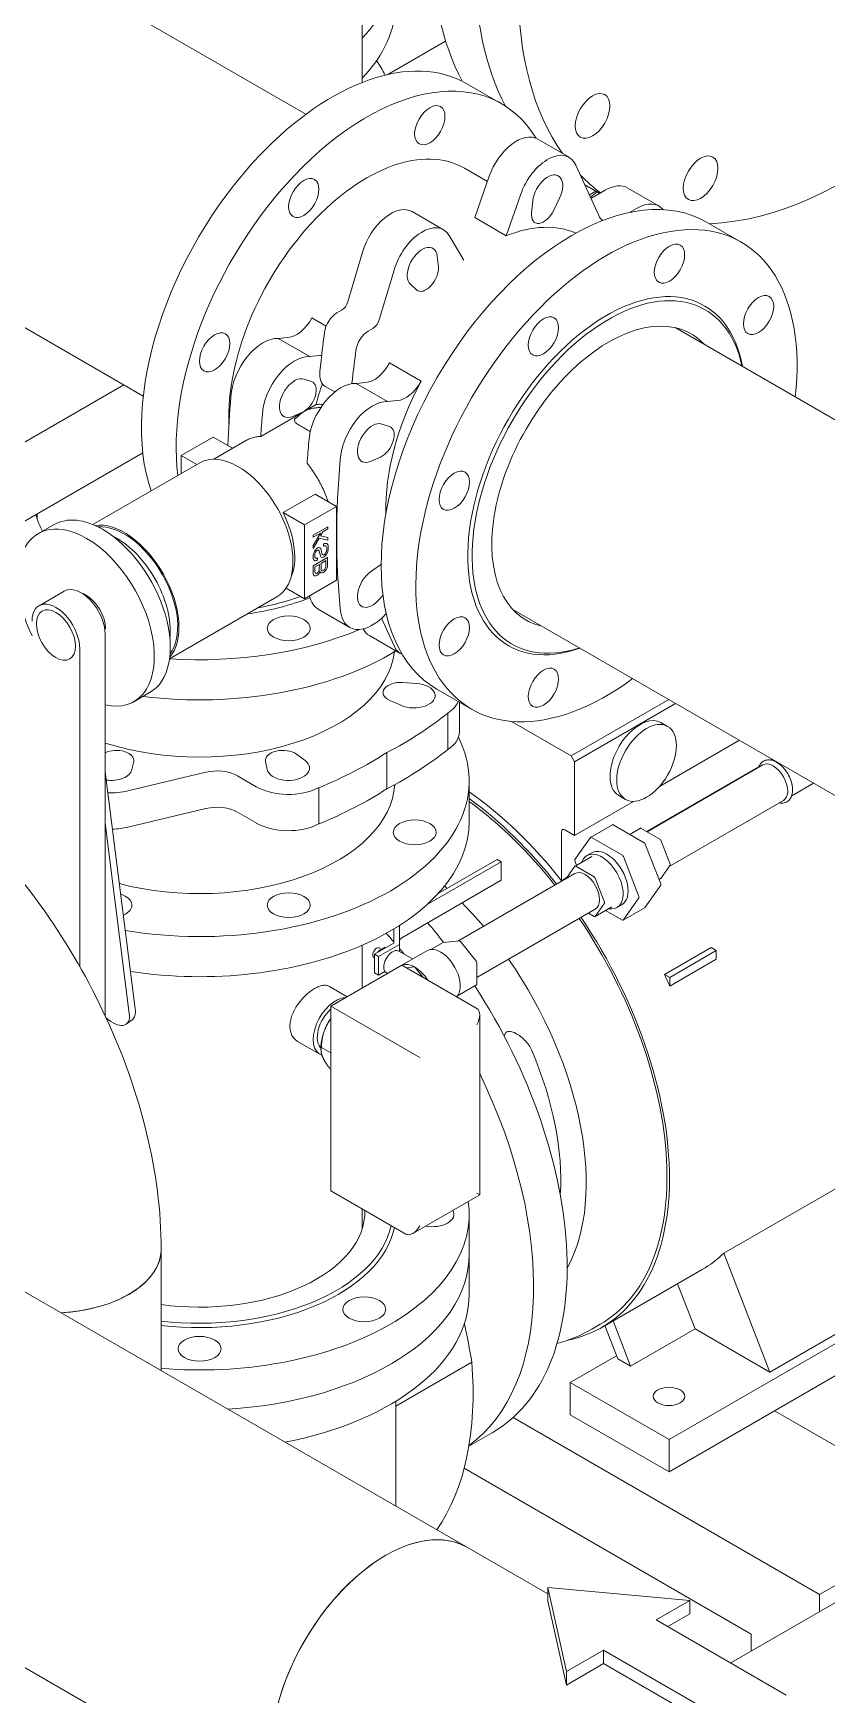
# Model space of a CAD drawing. Header units: millimetres. Extents: x -312439 to 477422, y -331570 to 212570.
# Drawn here: x 413713 to 413964, y 107547 to 108074 of the extents above; entities that cross this region are included whole.
import ezdxf

# ---------------------------------------------------------------- set-up
doc = ezdxf.new("R2010")
doc.units = ezdxf.units.MM

msp = doc.modelspace()

# ---------------------------------------------------------------- linework, layer by layer
at = {"color": 0, "linetype": 'Continuous', "lineweight": 0, "extrusion": (8.40036e-17, 0.816497, 0.57735)}
for p, q in [((413498.606, 108221.578), (413799.131, 108048.07)), ((413447.073, 108132.319), (413747.598, 107958.811)), ((413816.994, 108058.165), (413816.994, 108121.444)), ((413843.426, 108071.252), (413825.108, 108060.676)), ((413850.148, 108057.755), (413861.147, 108051.405)), ((413872.593, 108040.2), (413882.552, 108034.45)), ((413849.358, 108030.987), (413856.654, 108026.774)), ((413852.665, 108015.334), (413857.256, 108028.501)), ((413884.69, 108031.922), (413891.957, 108015.969)), ((413862.625, 108009.583), (413867.216, 108022.751)), ((413892.244, 108023.018), (413887.498, 108025.757)), ((413891.017, 108023.726), (413888.964, 108022.54)), ((413889.29, 108021.825), (413891.456, 108023.472)), ((413889.475, 108021.419), (413893.938, 108023.996)), ((413901.146, 108024.71), (413911.106, 108018.96)), ((413842.781, 108011.488), (413832.821, 108017.238)), ((413871.047, 108020.655), (413870.664, 108016.847)), ((413877.605, 108017.534), (413879.53, 108021.496)), ((413901.662, 108016.955), (413903.898, 108018.246)), ((413862.625, 108009.583), (413852.665, 108015.334)), ((413937.101, 108007.553), (413926.102, 108013.903)), ((413844.563, 108009.672), (413849.154, 108001.806)), ((413817.128, 108004.416), (413812.436, 107988.693)), ((413841.114, 107999.786), (413840.731, 108003.152)), ((413822.395, 107982.943), (413827.088, 107998.666)), ((413832.248, 107994.197), (413834.174, 107992.459)), ((413810.437, 107986), (413808.908, 107985.117)), ((413805.535, 107980.924), (413801.002, 107983.542)), ((413818.868, 107979.367), (413820.397, 107980.25)), ((413916.211, 107980.473), (414146.34, 107847.609)), ((413790.383, 107977.059), (413793.447, 107977.369)), ((413800.342, 107971.309), (413790.383, 107977.059)), ((413800.342, 107971.309), (413803.407, 107971.619)), ((413803.961, 107970.057), (413803.585, 107966.611)), ((413835.644, 107963.541), (413825.685, 107969.291)), ((413800.938, 107963.394), (413798.47, 107964.193)), ((413813.749, 107962.73), (413813.921, 107964.306)), ((413741.438, 107962.367), (413601.909, 107881.81)), ((413808.317, 107960.093), (413805.258, 107961.859)), ((413815.065, 107962.809), (413818.13, 107963.118)), ((413825.025, 107957.059), (413815.065, 107962.809)), ((413802.362, 107956.135), (413784.812, 107946.002)), ((413794.956, 107952.369), (413798.063, 107953.72)), ((413825.025, 107957.059), (413828.09, 107957.368)), ((413825.62, 107949.143), (413823.153, 107949.942)), ((413759.623, 107939.926), (413769.772, 107945.786)), ((413769.772, 107945.786), (413775.912, 107942.241)), ((413780.316, 107944.784), (413769.916, 107938.78)), ((413747.454, 107940.84), (413623.56, 107869.309)), ((413731.636, 107918.093), (413765.479, 107937.632)), ((413759.623, 107939.926), (413759.623, 107934.251)), ((413764.538, 107937.089), (413759.623, 107939.926)), ((413819.639, 107938.118), (413822.745, 107939.469)), ((413791.927, 107921.908), (413802.076, 107927.767)), ((413802.076, 107927.767), (413808.843, 107923.861)), ((413798.693, 107918.001), (413791.927, 107921.908)), ((413791.927, 107921.857), (413791.927, 107921.908)), ((413808.843, 107923.861), (413798.693, 107918.001)), ((413808.843, 107900.422), (413808.843, 107923.861)), ((413713.927, 107920.019), (413713.927, 107921.483)), ((413714.353, 107915.236), (413719.404, 107918.101)), ((413798.693, 107894.563), (413798.693, 107918.001)), ((413806.066, 107917.378), (413801.47, 107914.75)), ((413804.512, 107915.808), (413806.066, 107916.705)), ((413806.066, 107916.705), (413806.066, 107917.378)), ((413801.449, 107910.552), (413803.326, 107913.803)), ((413801.47, 107911.436), (413801.449, 107910.552)), ((413803.757, 107915.372), (413801.47, 107911.436)), ((413801.47, 107914.077), (413803.757, 107915.372)), ((413801.47, 107914.75), (413801.47, 107914.077)), ((413803.326, 107913.803), (413806.044, 107913.18)), ((413803.757, 107914.5), (413804.512, 107915.808)), ((413806.044, 107913.977), (413803.757, 107914.5)), ((413804.839, 107911.957), (413804.666, 107911.883)), ((413804.666, 107911.883), (413804.666, 107911.26)), ((413804.666, 107911.26), (413804.882, 107911.335)), ((413805.033, 107912.045), (413804.839, 107911.957)), ((413804.882, 107911.335), (413805.076, 107911.397)), ((413805.227, 107912.107), (413805.033, 107912.045)), ((413805.076, 107911.397), (413805.249, 107911.397)), ((413805.4, 107912.132), (413805.227, 107912.107)), ((413805.249, 107911.397), (413805.432, 107911.316)), ((413805.573, 107912.132), (413805.4, 107912.132)), ((413805.432, 107911.316), (413805.573, 107911.185)), ((413805.767, 107912.045), (413805.573, 107912.132)), ((413805.573, 107911.185), (413805.659, 107910.961)), ((413805.929, 107911.939), (413805.767, 107912.045)), ((413806.026, 107911.82), (413805.929, 107911.939)), ((413806.101, 107911.677), (413806.026, 107911.82)), ((413806.044, 107913.18), (413806.044, 107913.977)), ((413806.155, 107911.509), (413806.101, 107911.677)), ((413806.198, 107911.31), (413806.155, 107911.509)), ((413806.231, 107911.092), (413806.198, 107911.31)), ((413806.241, 107910.849), (413806.231, 107911.092)), ((413806.023, 107907.662), (413801.427, 107905.033)), ((413801.473, 107908.507), (413801.452, 107908.382)), ((413801.452, 107908.382), (413801.452, 107907.809)), ((413801.452, 107907.809), (413801.473, 107907.573)), ((413801.527, 107908.762), (413801.473, 107908.507)), ((413801.473, 107907.573), (413801.495, 107907.361)), ((413801.495, 107907.361), (413801.559, 107907.199)), ((413801.559, 107908.893), (413801.527, 107908.762)), ((413801.624, 107909.13), (413801.559, 107908.893)), ((413801.559, 107907.199), (413801.581, 107907.112)), ((413801.581, 107907.112), (413801.646, 107906.962)), ((413801.71, 107909.354), (413801.624, 107909.13)), ((413801.646, 107906.962), (413801.689, 107906.9)), ((413801.689, 107906.9), (413801.818, 107906.751)), ((413801.818, 107909.591), (413801.71, 107909.354)), ((413802.002, 107909.883), (413801.818, 107909.591)), ((413801.818, 107906.751), (413801.926, 107906.676)), ((413801.926, 107908.308), (413801.948, 107908.544)), ((413801.948, 107907.971), (413801.926, 107908.308)), ((413801.926, 107906.676), (413802.12, 107906.626)), ((413801.948, 107908.544), (413802.023, 107908.912)), ((413801.991, 107907.772), (413801.948, 107907.971)), ((413802.056, 107907.61), (413801.991, 107907.772)), ((413802.153, 107910.083), (413802.002, 107909.883)), ((413802.023, 107908.912), (413802.11, 107909.148)), ((413802.164, 107907.473), (413802.056, 107907.61)), ((413802.11, 107909.148), (413802.228, 107909.391)), ((413802.12, 107906.626), (413802.401, 107906.663)), ((413802.315, 107910.263), (413802.153, 107910.083)), ((413802.25, 107907.423), (413802.164, 107907.473)), ((413802.228, 107909.391), (413802.379, 107909.628)), ((413802.466, 107907.373), (413802.25, 107907.423)), ((413802.498, 107910.432), (413802.315, 107910.263)), ((413802.379, 107909.628), (413802.725, 107909.939)), ((413802.401, 107906.663), (413802.574, 107906.713)), ((413802.638, 107907.398), (413802.466, 107907.373)), ((413802.703, 107910.575), (413802.498, 107910.432)), ((413802.574, 107906.713), (413802.746, 107906.788)), ((413802.854, 107907.498), (413802.638, 107907.398)), ((413802.897, 107910.687), (413802.703, 107910.575)), ((413802.725, 107909.939), (413802.973, 107910.02)), ((413802.746, 107906.788), (413802.854, 107906.85)), ((413802.854, 107906.85), (413802.854, 107907.498)), ((413803.167, 107910.78), (413802.897, 107910.687)), ((413802.973, 107910.02), (413803.156, 107909.964)), ((413803.156, 107909.964), (413803.21, 107909.896)), ((413803.318, 107910.793), (413803.167, 107910.78)), ((413803.21, 107909.896), (413803.296, 107909.721)), ((413803.296, 107909.721), (413803.329, 107909.616)), ((413803.523, 107910.749), (413803.318, 107910.793)), ((413803.329, 107909.616), (413803.717, 107908.146)), ((413803.588, 107910.712), (413803.523, 107910.749)), ((413803.695, 107910.612), (413803.588, 107910.712)), ((413803.782, 107910.475), (413803.695, 107910.612)), ((413803.717, 107908.146), (413803.749, 107908.065)), ((413803.749, 107908.065), (413803.868, 107907.834)), ((413803.825, 107910.4), (413803.782, 107910.475)), ((413804.051, 107909.56), (413803.825, 107910.4)), ((413803.868, 107907.834), (413804.062, 107907.71)), ((413805.505, 107906.665), (413803.93, 107905.781)), ((413803.93, 107905.781), (413803.93, 107904.012)), ((413804.213, 107908.93), (413804.051, 107909.56)), ((413804.062, 107907.71), (413804.278, 107907.647)), ((413804.3, 107908.719), (413804.213, 107908.93)), ((413804.278, 107907.647), (413804.451, 107907.672)), ((413804.397, 107908.575), (413804.3, 107908.719)), ((413804.505, 107908.488), (413804.397, 107908.575)), ((413804.451, 107907.672), (413804.742, 107907.753)), ((413804.634, 107908.463), (413804.505, 107908.488)), ((413804.796, 107908.507), (413804.634, 107908.463)), ((413804.742, 107907.753), (413804.958, 107907.878)), ((413805.012, 107908.619), (413804.796, 107908.507)), ((413804.958, 107907.878), (413805.152, 107908.027)), ((413805.206, 107908.806), (413805.012, 107908.619)), ((413805.152, 107908.027), (413805.4, 107908.27)), ((413805.357, 107908.993), (413805.206, 107908.806)), ((413805.486, 107909.217), (413805.357, 107908.993)), ((413805.4, 107908.27), (413805.573, 107908.47)), ((413805.529, 107909.317), (413805.486, 107909.217)), ((413805.505, 107904.896), (413805.505, 107906.665)), ((413805.616, 107909.541), (413805.529, 107909.317)), ((413805.573, 107908.47), (413805.788, 107908.831)), ((413805.68, 107909.778), (413805.616, 107909.541)), ((413805.659, 107910.961), (413805.724, 107910.674)), ((413805.724, 107910.027), (413805.68, 107909.778)), ((413805.724, 107910.674), (413805.745, 107910.413)), ((413805.745, 107910.288), (413805.724, 107910.027)), ((413805.745, 107910.413), (413805.745, 107910.288)), ((413805.788, 107908.831), (413805.961, 107909.192)), ((413805.961, 107909.192), (413806.08, 107909.535)), ((413806.023, 107905.021), (413806.023, 107907.662)), ((413806.08, 107909.535), (413806.144, 107909.771)), ((413806.144, 107909.771), (413806.187, 107910.008)), ((413806.187, 107910.008), (413806.241, 107910.4)), ((413806.241, 107910.4), (413806.241, 107910.849)), ((413801.427, 107905.033), (413801.427, 107902.641)), ((413801.427, 107902.641), (413801.449, 107902.43)), ((413801.449, 107902.43), (413801.492, 107902.255)), ((413801.492, 107902.255), (413801.578, 107902.106)), ((413801.578, 107902.106), (413801.686, 107901.969)), ((413801.686, 107901.969), (413801.708, 107901.956)), ((413801.708, 107901.956), (413801.837, 107901.857)), ((413801.837, 107901.857), (413801.988, 107901.819)), ((413801.966, 107904.647), (413801.945, 107903.389)), ((413801.945, 107903.389), (413801.945, 107903.264)), ((413801.945, 107903.264), (413801.988, 107903.065)), ((413803.412, 107905.482), (413801.966, 107904.647)), ((413801.988, 107903.065), (413802.031, 107902.891)), ((413801.988, 107901.819), (413802.161, 107901.819)), ((413802.031, 107902.891), (413802.117, 107902.741)), ((413802.117, 107902.741), (413802.355, 107902.604)), ((413802.161, 107901.819), (413802.333, 107901.844)), ((413802.333, 107901.844), (413802.527, 107901.931)), ((413802.355, 107902.604), (413802.527, 107902.629)), ((413802.527, 107902.629), (413802.722, 107902.716)), ((413802.527, 107901.931), (413802.808, 107902.093)), ((413802.722, 107902.716), (413802.916, 107902.853)), ((413802.808, 107902.093), (413802.981, 107902.243)), ((413802.916, 107902.853), (413803.088, 107903.053)), ((413802.981, 107902.243), (413803.153, 107902.417)), ((413803.088, 107903.053), (413803.218, 107903.277)), ((413803.153, 107902.417), (413803.304, 107902.629)), ((413803.218, 107903.277), (413803.304, 107903.451)), ((413803.304, 107903.451), (413803.369, 107903.688)), ((413803.304, 107902.629), (413803.434, 107902.828)), ((413803.369, 107903.688), (413803.39, 107903.925)), ((413803.39, 107903.925), (413803.412, 107905.482)), ((413803.434, 107902.828), (413803.541, 107903.09)), ((413803.541, 107903.09), (413803.585, 107903.215)), ((413803.585, 107903.215), (413803.671, 107903.04)), ((413803.671, 107903.04), (413803.887, 107902.816)), ((413803.887, 107902.816), (413804.016, 107902.766)), ((413803.93, 107904.012), (413803.973, 107903.812)), ((413803.973, 107903.812), (413804.016, 107903.638)), ((413804.016, 107903.638), (413804.102, 107903.538)), ((413804.016, 107902.766), (413804.167, 107902.754)), ((413804.102, 107903.538), (413804.21, 107903.476)), ((413804.167, 107902.754), (413804.34, 107902.779)), ((413804.21, 107903.476), (413804.34, 107903.476)), ((413804.34, 107903.476), (413804.512, 107903.501)), ((413804.34, 107902.779), (413804.685, 107902.928)), ((413804.512, 107903.501), (413804.728, 107903.626)), ((413804.685, 107902.928), (413805.073, 107903.202)), ((413804.728, 107903.626), (413804.922, 107903.763)), ((413804.922, 107903.763), (413805.117, 107903.949)), ((413805.073, 107903.202), (413805.246, 107903.376)), ((413805.117, 107903.949), (413805.268, 107904.161)), ((413805.246, 107903.376), (413805.419, 107903.601)), ((413805.268, 107904.161), (413805.397, 107904.41)), ((413805.397, 107904.41), (413805.462, 107904.647)), ((413805.419, 107903.601), (413805.57, 107903.812)), ((413805.462, 107904.647), (413805.505, 107904.896)), ((413805.57, 107903.812), (413805.634, 107903.9)), ((413805.634, 107903.9), (413805.785, 107904.161)), ((413805.785, 107904.161), (413805.893, 107904.423)), ((413805.893, 107904.423), (413805.958, 107904.659)), ((413805.958, 107904.659), (413806.001, 107904.884)), ((413806.001, 107904.884), (413806.023, 107905.021)), ((413822.745, 107905.348), (413819.639, 107903.112)), ((413722.576, 107897.003), (413714.561, 107892.375)), ((413792.851, 107897.936), (413798.693, 107894.563)), ((413798.693, 107894.563), (413808.843, 107900.422)), ((413823.153, 107895.345), (413823.536, 107895.912)), ((413755.92, 107875.542), (413789.975, 107895.204)), ((413803.052, 107891.255), (413813.011, 107885.504)), ((413864.678, 107891.215), (414094.806, 107758.35)), ((413823.119, 107888.384), (413827.088, 107879.667)), ((413735.513, 107883.346), (413735.513, 107762.507)), ((413819.266, 107882.89), (413829.226, 107877.139)), ((413727.497, 107778.013), (413727.497, 107878.718)), ((413744.57, 107861.97), (413749.621, 107864.835)), ((413829.786, 107868.054), (413834.179, 107867.741)), ((413851.671, 107859.584), (413840.672, 107865.935)), ((413829.21, 107860.815), (413825.72, 107862.387)), ((413847.771, 107852.38), (413847.771, 107861.836)), ((413914.191, 107862.628), (413883.249, 107844.764)), ((413916.317, 107861.401), (413884.312, 107842.923)), ((413844.078, 107846.818), (413844.078, 107858.318)), ((413864.283, 107855.714), (413883.249, 107844.764)), ((413913.786, 107854.153), (413911.66, 107855.381)), ((413936.512, 107849.742), (413911.223, 107835.141)), ((413744.566, 107842.979), (413744.023, 107840.443)), ((413786.897, 107840.443), (413786.355, 107842.979)), ((413796.171, 107845.326), (413798.894, 107843.312)), ((413824.786, 107834.366), (413824.786, 107845.866)), ((413883.249, 107844.764), (413884.312, 107842.923)), ((413884.312, 107842.923), (413884.312, 107819.604)), ((413946.879, 107843.756), (413946.427, 107843.495)), ((413946.59, 107843.467), (413946.856, 107843.621)), ((413735.513, 107839.724), (413745.068, 107764.607)), ((413767.45, 107839.619), (413742.734, 107833.74)), ((413783.389, 107835.033), (413777.445, 107838.465)), ((413942.676, 107841.33), (413907.171, 107820.831)), ((413943.955, 107841.946), (413907.277, 107820.769)), ((413803.218, 107823.227), (413803.218, 107834.727)), ((413850.89, 107836.866), (413850.89, 107824.165)), ((413900.424, 107831.011), (413898.298, 107832.238)), ((413953.112, 107832.17), (413960.029, 107836.164)), ((413767.45, 107828.118), (413742.734, 107822.239)), ((413783.389, 107823.533), (413777.445, 107826.965)), ((413902.987, 107830.386), (413884.312, 107819.604)), ((413950.477, 107830.649), (413914.265, 107809.742)), ((413743.18, 107763.219), (413735.513, 107823.491)), ((413896.281, 107822.984), (413889.353, 107818.984)), ((413896.56, 107822.957), (413906.356, 107817.301)), ((413905.22, 107821.851), (413901.848, 107819.904)), ((413905.442, 107821.829), (413911.331, 107818.429)), ((413880.178, 107820.763), (413880.178, 107805.246)), ((413884.312, 107819.604), (413881.241, 107821.376)), ((413884.392, 107811.958), (413889.29, 107818.926)), ((413889.631, 107818.957), (413899.427, 107813.301)), ((413906.696, 107816.877), (413911.595, 107804.253)), ((413911.602, 107818.092), (413914.546, 107810.503)), ((413861.046, 107811.273), (413837.575, 107797.722)), ((413859.769, 107812.011), (413841.088, 107801.225)), ((413861.046, 107811.273), (413859.769, 107812.011)), ((413861.046, 107805.373), (413861.046, 107811.273)), ((413884.924, 107810.133), (413884.392, 107811.504)), ((413889.791, 107812.943), (413884.435, 107809.85)), ((413888.204, 107813.204), (413889.776, 107814.111)), ((413899.768, 107812.877), (413904.666, 107800.253)), ((413884.34, 107807.526), (413847.283, 107786.132)), ((413881.867, 107806.221), (413880.178, 107805.246)), ((413881.722, 107806.015), (413884.385, 107809.804)), ((413884.656, 107809.828), (413890.545, 107806.428)), ((413890.816, 107806.091), (413893.761, 107798.502)), ((413911.552, 107805.906), (413911.063, 107805.624)), ((413914.546, 107810.142), (413911.602, 107805.953)), ((413861.046, 107805.373), (413829.521, 107787.172)), ((413911.595, 107803.799), (413906.696, 107796.831)), ((413890.862, 107796.23), (413853.338, 107774.566)), ((413896.123, 107796.998), (413890.766, 107793.906)), ((413893.761, 107798.141), (413890.816, 107793.952)), ((413899.427, 107792.8), (413894.139, 107795.853)), ((413897.71, 107796.738), (413899.282, 107797.645)), ((413906.634, 107796.773), (413899.705, 107792.772)), ((413904.666, 107799.799), (413899.768, 107792.83)), ((413826.99, 107789.949), (413826.99, 107785.507)), ((413828.797, 107782.845), (413828.797, 107791.066)), ((413890.545, 107793.928), (413888.71, 107794.988)), ((413816.994, 107771.247), (413816.994, 107784.827)), ((413826.99, 107785.507), (413820.846, 107781.959)), ((413828.797, 107785.075), (413822.123, 107781.222)), ((413838.726, 107783.46), (413842.604, 107785.699)), ((413847.769, 107786.175), (413842.669, 107785.719)), ((413853.182, 107779.65), (413848.082, 107785.994)), ((413820.693, 107780.964), (413820.846, 107780.875)), ((413822.123, 107781.222), (413820.846, 107781.959)), ((413820.846, 107781.959), (413820.846, 107776.059)), ((413822.058, 107782.834), (413821.97, 107782.609)), ((413822.123, 107775.321), (413822.123, 107781.222)), ((413824.042, 107784.097), (413822.234, 107783.053)), ((413822.408, 107783.935), (413823.084, 107783.544)), ((413824.379, 107784), (413824.186, 107784.111)), ((413828.618, 107782.949), (413832.945, 107780.45)), ((413829.562, 107778.497), (413837.478, 107783.067)), ((413912.782, 107775.551), (413927.545, 107784.074)), ((413914.427, 107774.602), (413929.189, 107783.125)), ((413929.189, 107780.387), (413914.427, 107771.864)), ((413927.545, 107784.074), (413929.189, 107783.125)), ((413929.189, 107783.125), (413929.189, 107780.387)), ((413829.557, 107778.5), (413807.039, 107765.499)), ((413820.846, 107776.059), (413822.123, 107775.321)), ((413824.19, 107776.515), (413822.123, 107775.321)), ((413824.651, 107776.079), (413825.007, 107775.873)), ((413829.557, 107778.5), (413853.3, 107764.792)), ((413833.479, 107777.925), (413830.945, 107777.698)), ((413836.326, 107774.592), (413833.792, 107777.744)), ((413853.338, 107772.447), (413853.338, 107779.247)), ((413912.782, 107775.551), (413914.427, 107774.602)), ((413914.427, 107771.864), (413914.427, 107774.602)), ((413812.251, 107768.508), (413806.587, 107771.778)), ((413847.213, 107768.76), (413853.247, 107772.244)), ((413807.039, 107765.499), (413807.039, 107706.997)), ((413807.039, 107765.499), (413835.26, 107749.206)), ((413744.085, 107761.2), (413742.197, 107759.812)), ((413854.227, 107762.742), (413854.227, 107705.754)), ((413569.212, 107756.273), (413875.785, 107579.273)), ((413803.533, 107750.276), (413796.513, 107754.329)), ((413803.902, 107751.949), (413803.932, 107751.355)), ((413804.044, 107752.43), (413807.039, 107750.701)), ((414224.645, 107725.346), (413933.765, 107557.406)), ((413990.608, 107721.322), (413931.558, 107687.229)), ((413807.039, 107706.997), (413830.782, 107693.289)), ((413854.227, 107705.754), (413833.021, 107693.51)), ((413854.227, 107705.754), (413853.3, 107706.289)), ((413816.994, 107695.009), (413816.994, 107701.249)), ((413850.89, 107699.559), (413850.89, 107674.158)), ((413753.276, 107688.483), (413753.276, 107650.003)), ((413914.211, 107628.22), (414016.912, 107687.515)), ((413931.558, 107687.229), (413946.172, 107649.564)), ((413924.738, 107682.08), (413892.97, 107663.738)), ((414022.377, 107680.442), (413914.211, 107617.992)), ((414005.222, 107683.657), (413946.172, 107649.564)), ((413916.931, 107677.572), (413922.493, 107663.235)), ((413517.678, 107667.014), (415261.64, 106660.138)), ((413892.414, 107664.7), (413889.727, 107663.148)), ((413897.971, 107653.801), (413893.906, 107664.278)), ((413896.5, 107665.776), (413902.062, 107651.439)), ((413922.493, 107663.235), (413902.062, 107651.439)), ((413946.172, 107649.564), (413922.493, 107663.235)), ((413897.597, 107654.766), (413882.914, 107646.289)), ((413902.062, 107651.439), (413897.971, 107653.801)), ((413827.619, 107638.787), (413851.725, 107652.705)), ((413882.914, 107646.289), (413882.914, 107636.061)), ((413914.211, 107628.22), (413882.914, 107646.289)), ((413827.619, 107640.323), (413827.619, 107607.082)), ((414005.246, 107604.071), (413947.672, 107637.311)), ((413961.942, 107579.07), (413864.793, 107635.16)), ((413882.914, 107636.061), (413914.211, 107617.992)), ((413858.169, 107630.329), (413850.788, 107626.068)), ((413914.211, 107628.22), (413914.211, 107617.992)), ((413940.291, 107566.57), (413849.304, 107619.101)), ((414005.246, 107604.071), (413961.942, 107579.07)), ((413875.785, 107581.291), (413881.752, 107554.696)), ((413920.791, 107577.235), (413875.785, 107581.291)), ((413875.785, 107581.291), (413875.785, 107577.019)), ((413875.785, 107577.019), (413881.752, 107550.424)), ((413910.105, 107571.066), (413920.791, 107577.235)), ((413920.791, 107577.235), (413920.791, 107572.963)), ((413961.942, 107573.674), (413961.942, 107579.07)), ((413951.382, 107547.235), (413910.105, 107571.066)), ((413913.805, 107568.93), (413920.791, 107572.963)), ((413940.291, 107561.174), (413940.291, 107566.57)), ((413881.752, 107554.696), (413893.497, 107561.477)), ((413893.497, 107561.477), (413934.773, 107537.646)), ((413893.497, 107561.477), (413893.497, 107557.205)), ((413881.752, 107550.424), (413893.497, 107557.205)), ((413881.752, 107554.696), (413881.752, 107550.424)), ((413893.497, 107557.205), (413934.773, 107533.374))]:
    msp.add_line(p, q, dxfattribs=at)
at = {"color": 0, "linetype": 'Continuous', "lineweight": 0}
for centre, major_axis, ratio, start_param, end_param in [((413970.997, 108148.323), (-73.947, -128.08), 0.5773503, 0.3513656, 5.4977871), ((413943.456, 108164.224), (-73.947, -128.08), 0.5773503, 5.4977871, 5.9328567), ((413742.179, 108096.018), (85.43, 0), 0.5773503, 5.7793774, 6.2831853), ((413957.226, 108156.274), (-73.947, -128.08), 0.5773503, 5.4977871, 5.932538), ((413970.997, 108148.323), (-73.947, -128.08), 0.5773503, 5.4977871, 6.0209723), ((413742.179, 108083.318), (-85.43, 0), 0.5773503, 2.6377848, 3.1415927), ((413807.433, 107983.771), (42.715, 73.984), 0.5773503, 0, 1.1780972), ((413818.432, 107977.421), (-42.715, -73.984), 0.5773503, 2.833735, 4.3196899), ((413742.179, 108046.816), (85.43, 0), 0.5773503, 0.2806931, 0.3790383), ((413818.432, 107977.421), (-30.926, -53.566), 0.5773503, 3.1415927, 5.5419755), ((413865.815, 108028.461), (6.778, 11.739), 0.5773503, 0, 1.8893036), ((413807.433, 107983.771), (42.715, 73.984), 0.5773503, 1.1780972, 2.6758126), ((413875.775, 108022.711), (6.778, 11.739), 0.5773503, 5.8737687, 8.1724889), ((413818.432, 107977.421), (-42.715, -73.984), 0.5773503, 4.3196899, 5.6302998), ((413883.387, 107939.919), (-42.715, -73.984), 0.5773503, 3.1415927, 6.2831853), ((413875.775, 108022.711), (3.368, 5.834), 0.5773503, 4.8351545, 8.5166127), ((413970.997, 108148.323), (-73.947, -128.08), 0.5773503, 6.1217722, 6.2201378), ((413893.938, 108012.225), (7.208, 12.485), 0.5773503, 0, 0.7853982), ((413826.044, 108005.499), (-6.778, -11.739), 0.5773503, 3.1415927, 5.1218056), ((413874.532, 108018.529), (-2.756, -4.773), 0.5773503, 5.3750201, 7.9767471), ((413903.898, 108006.474), (7.208, 12.485), 0.5773503, 6.078, 7.0685835), ((413836.003, 107999.749), (6.778, 11.739), 0.5773503, 5.964678, 8.2633982), ((413894.386, 107933.569), (42.715, 73.984), 0.5773503, 5.3599285, 10.3480348), ((413855.889, 107955.795), (30.926, 53.566), 0.5773503, 0.06591, 0.6307786), ((413897.954, 108022.314), (-4.593, -7.955), 0.5773503, 5.8923976, 6.2577611), ((413836.003, 107999.749), (-3.368, -5.834), 0.5773503, 2.47896, 6.1604182), ((413837.246, 107997.002), (2.756, 4.773), 0.5773503, 3.0188256, 5.6205526), ((413894.386, 107933.569), (31.079, 53.831), 0.5773503, 5.6898207, 10.0181426), ((413895.079, 107933.169), (-30.589, -52.982), 0.5773503, 2.5724111, 6.8523669), ((413808.908, 107980.617), (-2.756, -4.773), 0.5773503, 3.9269908, 5.3544297), ((413810.437, 107988.5), (-1.531, -2.652), 0.5773503, 0.7853982, 1.961584), ((413796.162, 107985.75), (4.593, 7.955), 0.5773503, 3.4957179, 4.7676151), ((413820.397, 107982.75), (1.531, 2.652), 0.5773503, 3.9269908, 5.1031767), ((413895.079, 107933.169), (-26.18, -45.345), 0.5773503, 2.9636533, 6.4611246), ((413785.571, 107963.916), (7.202, 12.474), 0.5773503, 0.2933434, 2.3032668), ((413985.358, 108047.49), (-129.351, -224.043), 0.5773503, 5.3282352, 5.3682023), ((413818.868, 107974.867), (2.756, 4.773), 0.5773503, 0.7853982, 2.212837), ((413795.53, 107958.166), (7.202, 12.474), 0.5773503, 0.2933434, 2.3032668), ((413806.122, 107980), (4.593, 7.955), 0.5773503, 3.4957179, 3.6171654), ((413995.317, 108041.74), (129.351, 224.043), 0.5773503, 2.1866425, 2.2266097), ((413820.845, 107971.5), (4.593, 7.955), 0.5773503, 3.4957179, 4.7676151), ((413795.539, 107958.165), (-3.368, -5.834), 0.5773503, 3.2643581, 6.9458164), ((413809.424, 107969.075), (-4.166, -7.215), 0.5773503, 5.3639692, 6.2831853), ((413958.301, 108040.674), (-130.135, -225.4), 0.5773503, 5.3865482, 5.4573057), ((413798.54, 107958.462), (2.756, 4.773), 0.5773503, 3.8042237, 6.4059508), ((413810.254, 107949.665), (7.202, 12.474), 0.5773503, 0.2933434, 2.3032668), ((413843.548, 107962.92), (-30.926, -53.566), 0.5773503, 5.0382336, 5.1546022), ((413868.231, 107948.669), (-30.926, -53.566), 0.5773503, 4.7676151, 5.5340199), ((413830.805, 107965.749), (4.593, 7.955), 0.5773503, 3.4957179, 4.7676151), ((413925.168, 108001.543), (-134.241, -57.073), 0.1043952, 5.905742, 5.9619009), ((413820.213, 107943.915), (7.202, 12.474), 0.5773503, 0.2933434, 2.3032668), ((413968.261, 108034.923), (-130.135, -225.4), 0.5773503, 5.3865482, 5.4177363), ((413820.222, 107943.914), (-3.368, -5.834), 0.5773503, 3.2643581, 6.9458164), ((413823.223, 107944.211), (2.756, 4.773), 0.5773503, 3.8042237, 6.4059508), ((413982.984, 108026.423), (-130.135, -225.4), 0.5773503, 5.3865482, 5.4177363), ((413777.727, 107916.418), (-12.248, 21.214), 0.5773503, 5.4977871, 6.2831853), ((413992.944, 108020.673), (-130.135, -225.4), 0.5773503, 5.3865482, 5.6090261), ((413777.727, 107916.418), (-12.248, 21.214), 0.5773503, 3.1415927, 5.4977871), ((413779.158, 107917.244), (-11.636, 20.153), 0.5773503, 3.5288004, 4.6095015), ((413729.462, 107888.603), (-15.109, 26.633), 0.5823607, 5.5021835, 7.7405636), ((413765.46, 107925.37), (-52.36, 0), 0.5773503, 0.1356051, 0.3154513), ((413734.513, 107891.468), (-15.109, 26.633), 0.5823607, 5.5021835, 6.2831853), ((413741.6, 107895.56), (-12.248, 21.214), 0.5773503, 3.3370905, 6.064011), ((413741.6, 107895.56), (11.961, -20.717), 0.5773503, 0.2430827, 2.8735652), ((413734.513, 107891.468), (-15.109, 26.633), 0.5823607, 3.1415927, 5.5021835), ((413729.462, 107888.603), (-15.109, 26.633), 0.5823607, 2.6525624, 5.5021835), ((413739.232, 107894.193), (11.961, -20.717), 0.5773503, 0.7853982, 2.4306295), ((413820.222, 107897.99), (-3.368, -5.834), 0.5773503, 4.0497563, 7.7312146), ((413823.223, 107901.157), (2.756, 4.773), 0.5773503, 0.8477105, 0.9081637), ((413727.935, 107887.722), (-5.358, 9.281), 0.5773503, 3.9269908, 6.2831853), ((413729.462, 107888.603), (-4.387, 7.598), 0.5773503, 5.4977871, 5.7209135), ((413729.462, 107888.603), (-4.387, 7.598), 0.5773503, 3.9269908, 5.4977871), ((413765.46, 107925.37), (-61.179, 0), 0.5773503, 1.8767054, 2.1214244), ((413810.254, 107903.729), (-7.202, -12.474), 0.5773503, 5.7112688, 6.2831853), ((413719.919, 107883.094), (-5.358, 9.281), 0.5773503, 3.9269908, 7.0685835), ((413765.46, 107924.57), (62.159, 0), 0.5773503, 4.957345, 5.3101533), ((413820.213, 107897.978), (-7.202, -12.474), 0.5773503, 5.5507149, 7.5144461), ((413765.46, 107924.57), (85.43, 0), 0.5773503, 4.6007168, 5.3468184), ((413826.044, 107894.629), (-6.778, -11.739), 0.5773503, 5.9220989, 6.2831853), ((413739.232, 107894.193), (11.961, -20.717), 0.5773503, 0.6644004, 0.7853982), ((413836.003, 107888.879), (-6.778, -11.739), 0.5773503, 5.8737687, 6.3559681), ((413765.46, 107880.118), (61.852, 0), 0.5773503, 4.2069694, 6.2172753), ((413765.46, 107911.869), (-85.43, 0), 0.5773503, 1.3592649, 2.3860967), ((413829.111, 107864.896), (-5.512, 0), 0.5773503, 4.5896219, 7.191349), ((413833.354, 107863.881), (6.736, 0), 0.5773503, 4.0497563, 7.7312146), ((413833.354, 107863.881), (14.417, 0), 0.5773503, 5.5512125, 6.0603737), ((413737.89, 107901.951), (130.337, 0), 0.5773503, 5.4421677, 5.6646456), ((413904.979, 107843.809), (6.681, 11.571), 0.5773503, 0, 2.3561945), ((413765.46, 107836.866), (-85.43, 0), 0.5773503, 1.2914827, 3.4255664), ((413833.354, 107852.38), (14.417, 0), 0.5773503, 5.5512125, 6.2831853), ((413739.095, 107843.369), (5.512, 0), 0.5773503, 6.1604182, 8.5615294), ((413791.825, 107843.369), (5.512, 0), 0.5773503, 0.6626311, 3.2643581), ((413793.583, 107840.919), (-6.736, 0), 0.5773503, 0.1227655, 3.8042237), ((413727.643, 107896.035), (-130.337, 0), 0.5773503, 2.1893361, 2.411814), ((413737.89, 107890.451), (130.337, 0), 0.5773503, 5.4421677, 5.6646456), ((413947.216, 107836.297), (-3.261, 5.648), 0.5773503, 3.1415927, 6.2831853), ((413737.338, 107840.919), (-6.736, 0), 0.5773503, 1.3471198, 3.0188256), ((413770.949, 107834.715), (-9.186, 0), 0.5773503, 3.9269908, 5.1031767), ((413904.979, 107843.809), (6.681, 11.571), 0.5773503, 2.3561945, 3.1415927), ((413737.338, 107840.919), (-13.555, 0), 0.5773503, 1.4981579, 1.9802129), ((413765.46, 107836.866), (61.852, 0), 0.5773503, 4.2884502, 6.2501807), ((413793.583, 107840.919), (-14.417, 0), 0.5773503, 0.7853982, 2.3027692), ((413727.643, 107884.535), (-130.337, 0), 0.5773503, 2.1893361, 2.411814), ((413842.977, 107754.146), (-51.646, 89.454), 0.5773503, 4.963372, 5.3892281), ((413770.949, 107823.214), (-9.186, 0), 0.5773503, 3.9269908, 5.1031767), ((413841.323, 107753.192), (-51.646, 89.454), 0.5773503, 4.9623116, 5.3664265), ((413841.323, 107753.192), (-51.091, 88.492), 0.5773503, 4.9650872, 5.3649902), ((413737.338, 107829.418), (-13.555, 0), 0.5773503, 1.6063018, 1.9802129), ((413765.46, 107824.165), (85.43, 0), 0.5773503, 4.4531001, 6.2831853), ((413793.583, 107829.418), (-14.417, 0), 0.5773503, 0.7853982, 2.3027692), ((413881.241, 107820.149), (-0.752, 1.302), 0.5773503, 5.4977871, 7.0685835), ((413896.56, 107822.503), (-0.278, 0.482), 0.5773503, 5.4977871, 6.2831853), ((413905.442, 107821.468), (-0.221, 0.383), 0.5773503, 5.4977871, 6.2831853), ((413889.631, 107818.503), (-0.278, 0.482), 0.5773503, 5.4977871, 6.5449847), ((413906.356, 107816.847), (0.278, -0.482), 0.5773503, 1.3089969, 2.3561945), ((413911.331, 107818.068), (0.221, -0.383), 0.5773503, 1.3089969, 2.3561945), ((413884.733, 107811.534), (-0.278, 0.482), 0.5773503, 0.2617994, 1.3089969), ((413892.957, 107804.971), (4.753, -8.233), 0.5773503, 5.8158119, 9.8921514), ((413894.529, 107805.878), (4.753, -8.233), 0.5773503, 0, 3.1415927), ((413899.427, 107812.847), (0.278, -0.482), 0.5773503, 1.3089969, 2.3561945), ((413887.601, 107801.878), (-3.261, 5.648), 0.5773503, 3.1415927, 6.2831853), ((413884.656, 107809.467), (-0.221, 0.383), 0.5773503, 5.4977871, 6.5449847), ((413890.545, 107806.067), (0.221, -0.383), 0.5773503, 1.3089969, 2.3561945), ((413911.331, 107806.29), (0.221, -0.383), 0.5773503, 0, 0.2617994), ((413914.275, 107810.479), (0.221, -0.383), 0.5773503, 0.2617994, 1.3089969), ((413737.221, 107797.504), (-6.798, 0), 0.5773503, 2.2115169, 4.2182907), ((413826.856, 107744.839), (-43.223, 74.864), 0.5773503, 5.2159755, 5.2294596), ((413911.254, 107804.223), (0.278, -0.482), 0.5773503, 0.2617994, 1.3089969), ((413826.856, 107744.839), (-43.223, 74.864), 0.5773503, 5.0123986, 5.1333992), ((413893.49, 107798.478), (0.221, -0.383), 0.5773503, 0.2617994, 1.3089969), ((413904.325, 107800.222), (0.278, -0.482), 0.5773503, 0.2617994, 1.3089969), ((413906.356, 107797.254), (0.278, -0.482), 0.5773503, 0, 0.2617994), ((413800.756, 107729.77), (-57.412, 99.441), 0.5773503, 4.9537942, 5.0251378), ((413841.323, 107753.192), (-51.646, 89.454), 0.5773503, 2.9524415, 4.8337321), ((413841.323, 107753.192), (-51.091, 88.492), 0.5773503, 3.1415927, 4.8350577), ((413890.545, 107794.289), (0.221, -0.383), 0.5773503, 5.4977871, 6.5449847), ((413899.427, 107793.254), (0.278, -0.482), 0.5773503, 5.4977871, 6.5449847), ((413790.127, 107723.633), (-57.412, 99.441), 0.5773503, 5.0265175, 5.0589383), ((413831.27, 107786.162), (-2.473, 0), 0.5773503, 5.4977871, 6.2831853), ((413842.825, 107785.316), (-0.221, 0.383), 0.5773503, 6.0213859, 6.2831853), ((413847.926, 107785.772), (-0.221, 0.383), 0.5773503, 4.9741884, 6.0213859), ((413821.55, 107782.449), (0.858, 1.486), 0.5773503, 0, 3.1415927), ((413822.234, 107782.819), (0.144, 0.249), 0.5773503, 0.7853982, 1.8325957), ((413826.634, 107779.514), (-1.983, -3.435), 0.5773503, 3.1415927, 5.4977871), ((413824.042, 107783.862), (0.144, 0.249), 0.5773503, 0, 0.7853982), ((413790.127, 107723.633), (-57.412, 99.441), 0.5773503, 4.9815743, 5.0013814), ((413841.863, 107775.472), (-4.385, 7.596), 0.5773503, 5.4977871, 6.2831853), ((413841.863, 107775.472), (-4.385, 7.596), 0.5773503, 3.3213391, 5.4977871), ((413853.026, 107779.427), (-0.221, 0.383), 0.5773503, 3.9269908, 4.9741884), ((413826.856, 107744.839), (-43.223, 74.864), 0.5773503, 3.4789374, 4.8575334), ((413826.634, 107779.514), (-1.983, -3.435), 0.5773503, 5.4977871, 6.2831853), ((413833.636, 107770.721), (-4.385, 7.596), 0.5773503, 5.4977871, 6.2093647), ((413833.636, 107777.522), (-0.221, 0.383), 0.5773503, 4.9741884, 6.0213859), ((413833.636, 107770.721), (-4.385, 7.596), 0.5773503, 4.7862096, 5.4977871), ((413853.606, 107760.283), (-51.646, 89.454), 0.5773503, 4.5137724, 4.5532806), ((413800.756, 107729.77), (-57.412, 99.441), 0.5773503, 3.1415927, 4.804294), ((413853.026, 107772.627), (0.221, -0.383), 0.5773503, 0, 0.7853982), ((413739.006, 107768.107), (-5.079, 6.907), 0.493747, 3.1415927, 3.867644), ((413808.57, 107759.001), (-5.037, -8.724), 0.5773503, 3.470345, 6.4115219), ((413808.57, 107759.001), (-4.118, -7.133), 0.5773503, 4.1930306, 6.1353165), ((413851.06, 107760.914), (2.239, 3.878), 0.5773503, 4.712389, 6.2831853), ((413737.118, 107766.719), (5.079, -6.907), 0.493747, 5.0906228, 7.0092366), ((413811.889, 107757.085), (-5.657, -9.798), 0.5773503, 4.8432887, 5.5545371), ((413811.889, 107757.085), (-5.657, -9.798), 0.5773503, 4.5782962, 4.8432887), ((413823.667, 107742.998), (39.779, -68.899), 0.5773503, 0.7105714, 1.3652852), ((413790.127, 107723.633), (-57.412, 99.441), 0.5773503, 3.2007023, 4.5878407), ((413765.46, 107699.559), (85.43, 0), 0.5773503, 4.5692775, 6.366352), ((413765.46, 107700.359), (52.36, 0), 0.5773503, 4.4775345, 6.2969219), ((413839.255, 107699.559), (6.798, 0), 0.5773503, 4.3841816, 6.6113927), ((413765.46, 107700.359), (61.179, 0), 0.5773503, 4.5118894, 6.1581927), ((413765.46, 107699.559), (62.159, 0), 0.5773503, 4.515092, 6.165932), ((413833.021, 107697.167), (-2.239, -3.878), 0.5773503, 0, 1.5707963), ((413718.277, 107688.483), (-34.999, 0), 0.5773503, 1.6624263, 3.1415927), ((413718.277, 107688.483), (34.999, 0), 0.5773503, 5.4977871, 6.2831853), ((413765.46, 107686.859), (85.43, 0), 0.5773503, 4.8172377, 6.2831853), ((413873.092, 107771.533), (-51.646, 89.454), 0.5773503, 3.1415927, 3.284293), ((413718.277, 107688.483), (34.999, 0), 0.5773503, 4.804019, 5.4977871), ((413765.46, 107674.158), (-85.43, 0), 0.5773503, 1.8926277, 3.1415927), ((413739.503, 107690.292), (-81.083, 140.439), 0.5773503, 4.1339189, 4.2178889), ((413765.189, 107693.034), (61.474, -106.477), 0.5773503, 0.2650802, 0.8815024), ((413824.415, 107549.425), (25.767, 44.629), 0.5773503, 0, 3.1415927), ((413824.415, 107549.425), (25.767, 44.629), 0.5773503, 0, 2.3561945)]:
    msp.add_ellipse(centre, major_axis=major_axis, ratio=ratio, start_param=start_param, end_param=end_param, dxfattribs=at)
for centre, major_axis in [((413889.993, 108047.554), (-3.889, -6.735)), ((413838.4, 108044.616), (-3.399, -5.887)), ((413924.229, 108027.787), (-3.889, -6.735)), ((413798.463, 108021.558), (-3.399, -5.887)), ((413914.354, 108000.764), (3.399, 5.887)), ((413942.594, 107984.46), (3.399, 5.887)), ((413770.223, 107972.645), (-3.399, -5.887)), ((413874.417, 107977.706), (3.399, 5.887)), ((413846.177, 107928.793), (3.399, 5.887)), ((413719.919, 107883.094), (-4.387, 7.598)), ((413793.7, 107885.208), (6.798, 0)), ((413846.177, 107882.678), (3.399, 5.887)), ((413874.417, 107866.374), (3.399, 5.887)), ((413907.105, 107842.582), (6.681, 11.571)), ((413833.637, 107820.561), (-6.798, 0)), ((413793.7, 107797.504), (-6.798, 0)), ((413817.641, 107669.433), (6.798, 0)), ((413765.46, 107656.954), (6.798, 0)), ((413914.211, 107641.857), (5.011, 0))]:
    msp.add_ellipse(centre, major_axis=major_axis, ratio=0.5773503, dxfattribs=at)
for points, knots in [([(413803.859, 107955.127), (413803.583, 107955.137), (413803.305, 107955.136), (413802.657, 107955.107), (413802.286, 107955.072), (413801.718, 107954.986), (413801.527, 107954.952), (413801.14, 107954.871), (413800.943, 107954.825), (413800.559, 107954.723), (413800.365, 107954.667), (413799.977, 107954.541), (413799.782, 107954.472), (413799.407, 107954.325), (413799.225, 107954.247), (413798.889, 107954.088), (413798.735, 107954.007), (413798.461, 107953.849), (413798.336, 107953.768), (413798.212, 107953.676), (413798.196, 107953.664), (413798.18, 107953.652)], [51.063755, 51.063755, 51.063755, 51.063755, 52.6285046, 52.6285046, 54.6760979, 54.6760979, 55.6998945, 55.6998945, 56.7236912, 56.7236912, 57.6713727, 57.6713727, 58.6190541, 58.6190541, 59.5667356, 59.5667356, 60.514417, 60.514417, 61.4620985, 61.4620985, 61.6056307, 61.6056307, 61.6056307, 61.6056307]), ([(413802.362, 107956.135), (413802.762, 107956.17), (413803.165, 107956.186), (413803.902, 107956.182), (413804.234, 107956.167), (413804.567, 107956.139)], [214.5298209, 214.5298209, 214.5298209, 214.5298209, 217.0409516, 217.0409516, 219.0942857, 219.0942857, 219.0942857, 219.0942857]), ([(413795.914, 107951.816), (413795.859, 107951.769), (413795.81, 107951.722), (413795.69, 107951.595), (413795.631, 107951.516), (413795.547, 107951.364), (413795.522, 107951.291), (413795.485, 107951.089), (413795.506, 107950.965), (413795.613, 107950.722), (413795.699, 107950.603), (413795.92, 107950.365), (413796.057, 107950.246), (413796.37, 107950.002), (413796.547, 107949.878), (413797.127, 107949.493), (413797.579, 107949.221), (413798.551, 107948.649), (413799.071, 107948.348), (413799.596, 107948.045), (413799.891, 107947.875), (413800.2, 107947.697), (413800.521, 107947.512)], [-16.9568767, -16.9568767, -16.9568767, -16.9568767, -16.4214311, -16.4214311, -15.4903209, -15.4903209, -14.5592107, -14.5592107, -12.7393093, -12.7393093, -10.919408, -10.919408, -9.0995067, -9.0995067, -7.2796053, -7.2796053, -3.6398027, -3.6398027, 0, 0, 0, 2.0404213, 2.0404213, 2.0404213, 2.0404213]), ([(413784.812, 107946.002), (413784.664, 107945.999), (413784.518, 107945.993), (413783.87, 107945.951), (413783.381, 107945.883), (413782.437, 107945.678), (413781.983, 107945.541), (413781.117, 107945.207), (413780.705, 107945.009), (413780.316, 107944.784)], [16.8661181, 16.8661181, 16.8661181, 16.8661181, 17.9028988, 17.9028988, 21.4834786, 21.4834786, 25.0640584, 25.0640584, 28.6446382, 28.6446382, 28.6446382, 28.6446382]), ([(413806.151, 107925.415), (413805.939, 107926.037), (413805.711, 107926.657), (413805.189, 107927.975), (413804.89, 107928.673), (413804.26, 107930.036), (413803.93, 107930.703), (413803.246, 107931.994), (413802.881, 107932.641), (413802.108, 107933.922), (413801.7, 107934.557), (413800.847, 107935.799), (413800.401, 107936.407), (413799.806, 107937.166), (413799.671, 107937.335), (413799.535, 107937.502)], [190.2429852, 190.2429852, 190.2429852, 190.2429852, 193.3510743, 193.3510743, 196.9316463, 196.9316463, 200.5122183, 200.5122183, 204.0927981, 204.0927981, 207.6733778, 207.6733778, 211.2539576, 211.2539576, 212.2907384, 212.2907384, 212.2907384, 212.2907384]), ([(413661.533, 107847.386), (413672.057, 107841.31), (413681.945, 107833.711), (413700.286, 107816.241), (413708.733, 107806.36), (413723.794, 107785.029), (413730.404, 107773.58), (413741.347, 107749.871), (413745.68, 107737.616), (413751.64, 107712.997), (413753.276, 107700.634), (413753.276, 107688.483)], [1.5707963, 1.5707963, 1.5707963, 1.5707963, 1.8849556, 1.8849556, 2.1991149, 2.1991149, 2.5132741, 2.5132741, 2.8274334, 2.8274334, 3.1415927, 3.1415927, 3.1415927, 3.1415927]), ([(413949.142, 107829.878), (413949.399, 107829.828), (413949.656, 107829.801), (413950.448, 107829.797), (413950.978, 107829.913), (413951.863, 107830.366), (413952.227, 107830.673), (413952.823, 107831.443), (413953.047, 107831.912), (413953.356, 107833.009), (413953.418, 107833.651), (413953.359, 107835.027), (413953.228, 107835.765), (413952.792, 107837.239), (413952.487, 107837.974), (413951.737, 107839.373), (413951.294, 107840.037), (413950.306, 107841.236), (413949.761, 107841.771), (413948.609, 107842.659), (413948.001, 107843.01), (413946.779, 107843.466), (413946.161, 107843.576), (413945.041, 107843.502), (413944.536, 107843.352), (413943.698, 107842.847), (413943.356, 107842.516), (413942.894, 107841.838), (413942.737, 107841.517), (413942.62, 107841.174)], [1.8909525, 1.8909525, 1.8909525, 1.8909525, 2.0312373, 2.0312373, 2.326965, 2.326965, 2.5878307, 2.5878307, 2.8682132, 2.8682132, 3.1921128, 3.1921128, 3.5331635, 3.5331635, 3.8720413, 3.8720413, 4.2087433, 4.2087433, 4.5465858, 4.5465858, 4.8875883, 4.8875883, 5.2208086, 5.2208086, 5.5084528, 5.5084528, 5.7690152, 5.7690152, 5.9630291, 5.9630291, 5.9630291, 5.9630291]), ([(413806.587, 107771.778), (413806.316, 107771.935), (413806.005, 107772.045), (413805.313, 107772.151), (413804.933, 107772.147), (413804.121, 107772.022), (413803.69, 107771.902), (413802.803, 107771.559), (413802.348, 107771.336), (413801.452, 107770.818), (413800.98, 107770.506), (413800.024, 107769.785), (413799.54, 107769.377), (413798.597, 107768.489), (413798.137, 107768.008), (413797.275, 107767.005), (413796.873, 107766.483), (413796.154, 107765.441), (413795.812, 107764.884), (413795.203, 107763.735), (413794.937, 107763.142), (413794.506, 107761.958), (413794.342, 107761.365), (413794.125, 107760.218), (413794.074, 107759.663), (413794.074, 107759.145)], [62.1376785, 62.1376785, 62.1376785, 62.1376785, 65.2444673, 65.2444673, 68.351256, 68.351256, 71.4580448, 71.4580448, 74.5648335, 74.5648335, 77.6716223, 77.6716223, 80.778411, 80.778411, 83.8851998, 83.8851998, 86.9919885, 86.9919885, 90.0989359, 90.0989359, 93.2058833, 93.2058833, 96.3128307, 96.3128307, 99.419778, 99.419778, 99.419778, 99.419778]), ([(413794.074, 107759.145), (413794.074, 107758.627), (413794.125, 107758.112), (413794.342, 107757.132), (413794.506, 107756.668), (413794.937, 107755.827), (413795.203, 107755.449), (413795.812, 107754.804), (413796.154, 107754.537), (413796.513, 107754.329)], [0, 0, 0, 0, 3.1069474, 3.1069474, 6.2138948, 6.2138948, 9.3208421, 9.3208421, 12.4277895, 12.4277895, 12.4277895, 12.4277895]), ([(413862.108, 107756.397), (413862.158, 107756.516), (413862.213, 107756.628), (413862.356, 107756.882), (413862.448, 107757.016), (413862.549, 107757.133)], [60.4384535, 60.4384535, 60.4384535, 60.4384535, 61.1672301, 61.1672301, 62.2021853, 62.2021853, 62.2021853, 62.2021853]), ([(413862.549, 107757.133), (413862.684, 107757.291), (413862.87, 107757.406), (413863.362, 107757.536), (413863.661, 107757.538), (413864.477, 107757.408), (413865.04, 107757.205), (413866.653, 107756.36), (413867.74, 107755.527), (413869.454, 107753.673), (413870.208, 107752.634), (413870.726, 107751.421)], [-18.8520508, -18.8520508, -18.8520508, -18.8520508, -16.6572549, -16.6572549, -14.2967967, -14.2967967, -10.7569531, -10.7569531, -4.804859, -4.804859, 0, 0, 0, 0])]:
    msp.add_open_spline(points, degree=3, knots=knots, dxfattribs=at)
for points in [[(413946.856, 107843.621), (413946.898, 107843.644), (413946.94, 107843.67), (413946.983, 107843.696)], [(413878.725, 107658.595), (413882.564, 107659.629), (413886.278, 107661.157), (413889.727, 107663.148)]]:
    msp.add_open_spline(points, degree=3, dxfattribs=at)
for points, weights in [([(413805.542, 107759.044), (413804.237, 107756.327), (413804.044, 107752.43)], [1, 1.0379548493, 1]), ([(413807.039, 107761.451), (413806.148, 107760.305), (413805.542, 107759.044)], [1.01882245573, 1.01726251621, 1]), ([(413861.957, 107756.045), (413862.033, 107756.221), (413862.108, 107756.397)], [1.00009830124, 1.00005118917, 1]), ([(413804.044, 107752.43), (413803.677, 107751.095), (413804.498, 107749.282)], [1, 1.0379548493, 1]), ([(413804.498, 107749.282), (413805.222, 107747.681), (413807.039, 107745.309)], [1, 1.03335792342, 1.00808033252])]:
    msp.add_rational_spline(points, weights, degree=2, dxfattribs=at)

doc.saveas('drawing.dxf')
